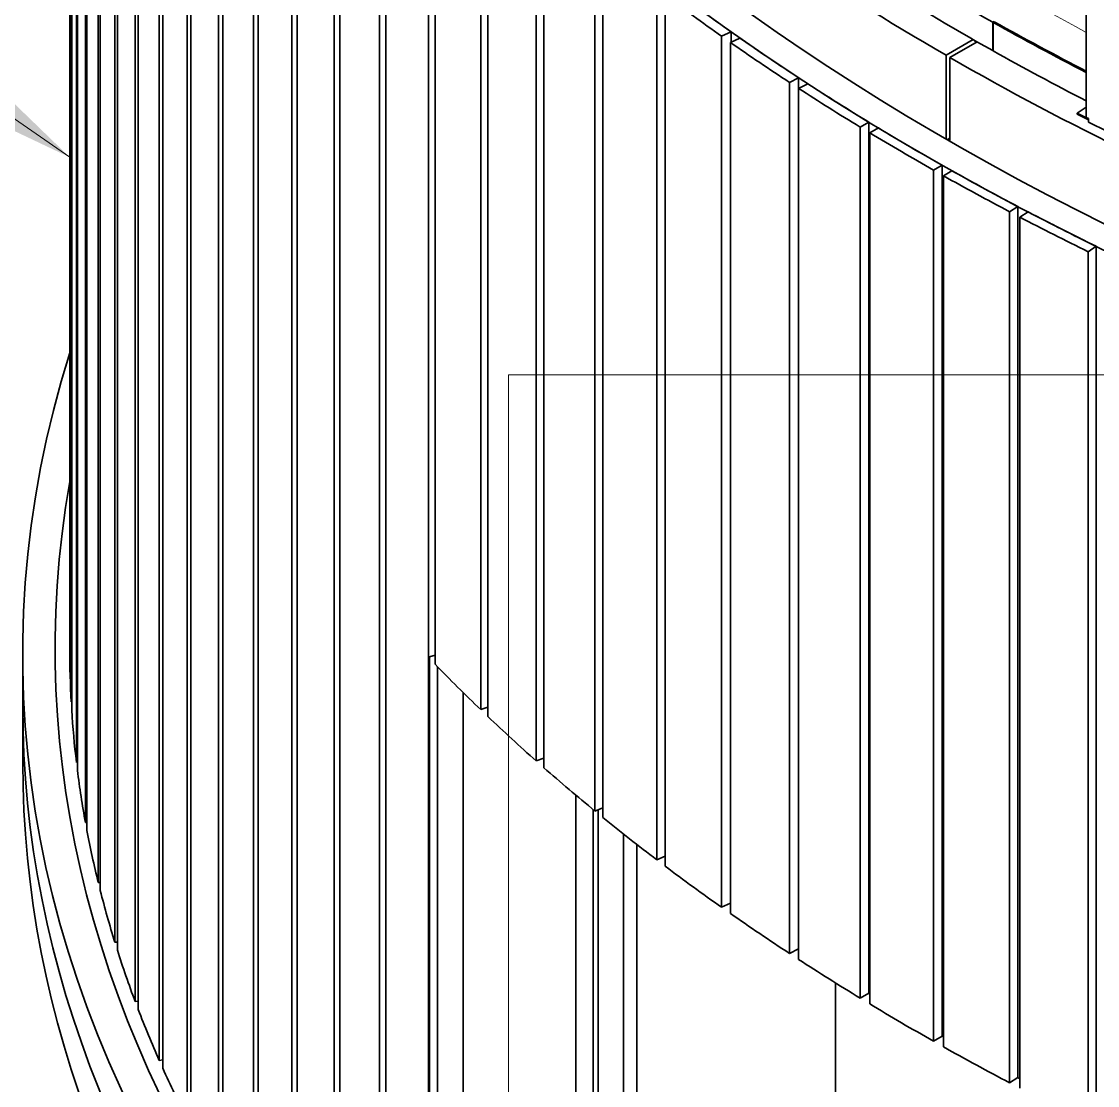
# Model space of a CAD drawing. Header units: millimetres. Extents: x 0 to 42050, y 0 to 29700.
# Drawn here: x 23167 to 24403, y 10088 to 11311 of the extents above; entities that cross this region are included whole.
import ezdxf

# ---------------------------------------------------------------- set-up
doc = ezdxf.new("R2010")
doc.units = ezdxf.units.MM
doc.header["$LTSCALE"] = 50
for name, color, linetype, lineweight in [('Detail Boundary', 7, 'Continuous', 18), ('Symbol', 7, 'Continuous', 18), ('Visible', 7, 'Continuous', 35), ('Visible Narrow', 7, 'Continuous', 18)]:
    doc.layers.add(name, color=color, linetype=linetype, lineweight=lineweight)
doc.layers.add('P_Cable Ducts (CD)', color=30, linetype='Continuous', lineweight=18, true_color=0xff7f00)
doc.styles.add('Title', font='arial.ttf')
doc.dimstyles.new('Default - Method 2a$7', dxfattribs={"dimscale": 50, "dimtxt": 3, "dimasz": 2.5, "dimexe": 3, "dimexo": 0.5, "dimgap": 0.7, "dimtad": 0, "dimtoh": 1, "dimdec": 1, "dimrnd": 1e-08, "dimtxsty": 'Title', "dimcen": 0.09, "dimdle": 10, "dimclrd": 256, "dimclre": 256, "dimclrt": 7, "dimazin": 2, "dimtfac": 0.833333, "dimtdec": 1, "dimtmove": 0, "dimatfit": 3, "dimfxl": 1, "dimtolj": 1, "dimlwd": -1, "dimlwe": -1, "dimarcsym": 0})

# ---------------------------------------------------------------- blocks, each defined once
blk = doc.blocks.new('2dDetail0')
at = {"layer": 'Detail Boundary', "flags": 128}
blk.add_lwpolyline([(474.534, 168.353), (574.626, 168.353), (574.626, 218.095), (474.534, 218.095), (474.534, 168.353)], dxfattribs=at)

msp = doc.modelspace()

# ---------------------------------------------------------------- linework, layer by layer
at = {"layer": 'P_Cable Ducts (CD)'}
for centre, major_axis, start_param, end_param in [((26534.26, 12619.73), (-3131.29, -4.87), 0.6392051, 0.815735), ((26534.29, 12601.77), (-3211.06, -4.99), 0.783649, 0.7846197)]:
    msp.add_ellipse(centre, major_axis=major_axis, ratio=0.578098, start_param=start_param, end_param=end_param, dxfattribs=at)
at = {"layer": 'Visible', "color": 9, "true_color": 0xc0c0c0}
for p, q in [((23222.67, 12504.39), (23222.67, 10588.89)), ((23224.35, 10528.65), (23224.35, 12444.15)), ((23224.9, 12434.91), (23224.9, 10519.41)), ((23230.36, 10459.25), (23230.36, 12374.75)), ((23231.49, 12365.53), (23231.49, 10450.03)), ((23240.74, 10390.02), (23240.74, 12305.52)), ((23242.45, 12296.33), (23242.45, 10380.83)), ((23255.46, 10321.05), (23255.46, 12236.55)), ((23257.74, 12227.41), (23257.74, 10311.91)), ((23274.51, 10252.44), (23274.51, 12167.94)), ((23277.37, 12158.85), (23277.37, 10243.35)), ((23297.86, 10184.28), (23297.86, 12099.78)), ((23301.29, 12090.75), (23301.29, 10175.25)), ((23325.49, 10116.64), (23325.49, 12032.15)), ((23329.48, 12023.2), (23329.48, 10107.7)), ((23357.35, 10049.64), (23357.35, 11965.14)), ((23361.9, 11956.28), (23361.9, 10040.78)), ((23393.4, 9983.34), (23393.4, 11898.84)), ((23398.51, 11890.09), (23398.51, 9974.59)), ((23433.6, 9917.84), (23433.6, 11833.35)), ((23439.25, 11824.7), (23439.25, 9909.2)), ((23477.89, 9853.23), (23477.89, 11768.74)), ((23484.08, 11760.22), (23484.08, 9844.72)), ((23526.22, 9789.59), (23526.22, 11705.1)), ((23532.94, 11696.71), (23532.94, 9781.21)), ((23578.51, 9727.01), (23578.51, 11642.51)), ((23585.76, 11634.28), (23585.76, 9718.78)), ((23634.71, 9665.56), (23634.71, 11581.07)), ((23642.47, 11572.99), (23642.47, 10571.96)), ((23694.73, 10519.81), (23694.73, 11520.84)), ((23703, 11512.93), (23703, 10511.9)), ((23758.51, 10460.88), (23758.51, 11461.91)), ((23767.26, 11454.18), (23767.26, 10453.15)), ((23825.95, 10403.33), (23825.95, 11404.35)), ((23835.18, 11396.81), (23835.18, 10395.79)), ((23896.96, 10347.23), (23896.96, 11348.25)), ((23906.66, 11340.91), (23906.66, 10339.88)), ((23971.45, 11293.67), (23982.27, 11298.81)), ((23982.27, 11298.81), (23982.27, 11286.85)), ((23971.45, 10292.65), (23971.45, 11293.67)), ((23992.43, 11291.67), (23981.61, 11286.54)), ((23981.61, 11286.54), (23981.61, 10285.51)), ((24229.24, 11271.81), (24260.51, 11289.86)), ((24265.05, 11287.26), (24233.77, 11269.2)), ((24229.24, 11175.46), (24229.24, 11271.81)), ((24233.77, 11269.2), (24233.77, 11172.85)), ((24049.33, 11240.7), (24059.82, 11246.05)), ((24049.33, 10239.67), (24049.33, 11240.7)), ((24059.82, 11246.05), (24059.82, 10245.03)), ((24070.42, 11239.13), (24059.93, 11233.78)), ((24059.93, 11233.78), (24059.93, 10232.75)), ((24130.49, 11189.38), (24140.63, 11194.96)), ((24130.49, 10188.36), (24130.49, 11189.38)), ((24140.63, 11194.96), (24140.63, 10193.93)), ((24151.66, 11188.27), (24141.52, 11182.69)), ((24141.52, 11182.69), (24141.52, 10181.67)), ((24233.77, 11176.44), (24230.65, 11174.65)), ((24214.82, 11139.81), (24224.61, 11145.59)), ((24214.82, 10138.78), (24214.82, 11139.81)), ((24224.61, 11145.59), (24224.61, 10144.57)), ((24236.05, 11139.13), (24226.27, 11133.35)), ((24226.27, 11133.35), (24226.27, 10132.33)), ((24302.22, 11092.03), (24311.63, 11098.02)), ((24302.22, 10091.01), (24302.22, 11092.03)), ((24311.63, 11098.02), (24311.63, 10096.99)), ((24323.47, 11091.8), (24314.06, 11085.82)), ((24314.06, 11085.82), (24314.06, 10084.8)), ((24392.56, 11046.12), (24401.59, 11052.3)), ((24401.59, 11052.3), (24401.59, 10051.27)), ((24392.56, 10045.1), (24392.56, 11046.12)), ((23168.67, 10524.23), (23168.67, 10583.01)), ((23635.84, 10580.4), (23642.47, 10582.53)), ((23635.84, 9665.93), (23635.84, 10580.4)), ((23645.19, 9671.33), (23645.19, 10569.15)), ((23645.19, 10569.15), (23645.19, 9671.33)), ((23674.66, 10539.4), (23674.66, 9688.34)), ((23168.67, 10458.91), (23168.67, 10524.23)), ((23224.9, 10528.66), (23224.35, 10528.65)), ((23694.73, 10519.81), (23703, 10522.69)), ((23231.49, 10459.29), (23230.36, 10459.25)), ((23758.51, 10460.88), (23767.26, 10464.19)), ((23804.11, 9569.63), (23804.11, 10421.48)), ((23825.95, 10403.33), (23835.18, 10407.1)), ((23823.74, 9546.65), (23823.74, 10405.14)), ((23829.52, 9541.66), (23829.52, 10404.79)), ((23242.45, 10390.12), (23240.74, 10390.02)), ((23858.78, 9586.01), (23858.78, 10376.86)), ((23874.18, 9582.73), (23874.18, 10364.76)), ((23896.96, 10347.23), (23906.66, 10351.5)), ((23257.74, 10321.24), (23255.46, 10321.05)), ((23971.45, 10292.65), (23981.61, 10297.47)), ((23277.37, 10252.74), (23274.51, 10252.44)), ((24049.33, 10239.67), (24059.82, 10245.03)), ((24102.15, 9631.73), (24102.15, 10205.86)), ((23301.29, 10184.71), (23297.86, 10184.28)), ((24130.49, 10188.36), (24140.63, 10193.93)), ((24214.82, 10138.78), (24224.61, 10144.57)), ((23329.48, 10117.24), (23325.49, 10116.64)), ((24302.22, 10091.01), (24311.63, 10096.99))]:
    msp.add_line(p, q, dxfattribs=at)
at = {"layer": 'Visible'}
for p, q in [((24390.33, 11200.44), (24390.33, 11595.95)), ((24284.26, 11310.65), (24282.87, 11309.82)), ((24282.87, 11309.82), (24282.87, 11277.16)), ((24284.63, 11310.44), (24283.23, 11309.61)), ((24283.23, 11309.61), (24283.23, 11276.95)), ((24284.26, 11310.22), (24284.26, 11310.65)), ((24282.87, 11277.16), (24283.23, 11277.38)), ((24390.33, 11212.26), (24379.78, 11205.27)), ((24379.78, 11205.27), (24392.14, 11199.04)), ((24379.78, 11205.27), (24379.78, 11204.29)), ((24379.78, 11204.29), (24392.14, 11198.06)), ((24393.05, 11199.07), (24390.33, 11200.44)), ((24392.14, 11199.04), (24393.05, 11198.59)), ((24392.14, 11198.06), (24393.05, 11197.61)), ((24393.05, 11199.07), (24393.05, 11195.15)), ((24393.05, 11195.15), (24414.75, 11184.22))]:
    msp.add_line(p, q, dxfattribs=at)
at = {"layer": 'Visible', "color": 9, "true_color": 0xc0c0c0}
for centre, major_axis, start_param, end_param in [((26536.67, 12505.05), (-3300, 0), 6.0866343, 9.6231248), ((26536.67, 12505.05), (-3260, 0), 0, 1.7505123), ((26536.67, 12601.39), (3260, 0), 3.5789066, 3.9260092), ((26536.67, 12505.05), (3300, 0), 3.7956877, 3.8271582), ((26536.67, 12505.05), (-3314, 0), 0.6540848, 0.6855758), ((26536.67, 12505.05), (-3314, 0), 0.6904038, 0.7218948), ((26536.67, 12505.05), (3300, 0), 3.8320067, 3.8634772), ((26536.67, 12601.39), (3260, 0), 3.9279724, 4.2750751), ((26536.67, 12505.05), (3300, 0), 3.8683257, 3.8997962), ((26536.67, 12505.05), (-3314, 0), 0.7267228, 0.7582138), ((26536.67, 12505.05), (3300, 0), 3.9046447, 3.9361152), ((26536.67, 12505.05), (-3314, 0), 0.7630418, 0.7945328), ((26536.67, 12505.05), (3300, 0), 3.9409637, 3.9724342), ((26536.67, 12505.05), (-3314, 0), 0.7993608, 0.8308518), ((26536.67, 12505.05), (3300, 0), 3.9772827, 4.0087532), ((26536.67, 12505.05), (-3314, 0), 0.8356798, 0.8671708), ((26536.67, 10583.01), (-3368, 0), 6.1038736, 7.1817774), ((26536.67, 10589.54), (-3330.76, 0), 6.1828266, 7.1670169), ((26536.67, 10589.54), (-3314, 0), 0.000343, 0.031834), ((26536.67, 11504.02), (3314, 0), 3.6504015, 3.6818925), ((26536.67, 10524.23), (-3368, 0), 0, 0.9092669), ((26536.67, 10524.23), (-3368, 0), 0, 0.9092669), ((26536.67, 10589.54), (-3314, 0), 0.036662, 0.068153), ((26536.67, 11504.02), (3314, 0), 3.6867205, 3.7182115), ((26536.67, 10458.91), (-3368, 0), 0, 0.8905422), ((26536.67, 10589.54), (-3314, 0), 0.072981, 0.104472), ((26536.67, 11504.02), (3314, 0), 3.7230395, 3.7545305), ((26536.67, 11504.02), (3314, 0), 3.7593585, 3.7908495), ((26536.67, 10589.54), (-3314, 0), 0.1093, 0.140791), ((26536.67, 11504.02), (3314, 0), 3.7956775, 3.8271685), ((26536.67, 10589.54), (-3314, 0), 0.145619, 0.17711), ((26536.67, 11504.02), (3314, 0), 3.8319965, 3.8634875), ((26536.67, 10589.54), (-3314, 0), 0.181938, 0.213429), ((26536.67, 11504.02), (3300, 0), 3.8634772, 3.8635306), ((26536.67, 11504.02), (3314, 0), 3.8683155, 3.8998065), ((26536.67, 11504.02), (3300, 0), 3.8997962, 3.9001876), ((26536.67, 10589.54), (-3314, 0), 0.218257, 0.2497479), ((26536.67, 11504.02), (3314, 0), 3.9046345, 3.9361255), ((26536.67, 11504.02), (3300, 0), 3.9361152, 3.9368196), ((26536.67, 11504.02), (3314, 0), 3.9409535, 3.9724444), ((26536.67, 10589.54), (-3314, 0), 0.254576, 0.2860669), ((26536.67, 11504.02), (3300, 0), 3.9724342, 3.9734299)]:
    msp.add_ellipse(centre, major_axis=major_axis, ratio=0.5773503, start_param=start_param, end_param=end_param, dxfattribs=at)
at = {"layer": 'Visible'}
for centre, major_axis, start_param, end_param in [((26536.67, 12645.48), (3229.8, 0), 3.8144902, 3.9400464), ((26536.67, 12612.82), (3229.8, 0), 3.8144902, 3.9400464), ((26536.67, 12645.48), (3229.8, 0), 3.9402053, 3.9855088), ((26536.67, 12645.48), (3227.8, 0), 3.9402053, 3.9849576), ((26536.67, 12612.82), (3229.8, 0), 3.9402053, 3.9855088)]:
    msp.add_ellipse(centre, major_axis=major_axis, ratio=0.5773503, start_param=start_param, end_param=end_param, dxfattribs=at)
at = {"layer": 'Visible Narrow'}
msp.add_line((24392.14, 11198.06), (24392.14, 11199.04), dxfattribs=at)

# ---------------------------------------------------------------- block references
at = {"layer": 'Detail Boundary', "xscale": 50, "yscale": 50, "zscale": 50}
msp.add_blockref('2dDetail0', (0, 0), dxfattribs=at)

# ---------------------------------------------------------------- leaders
at = {"layer": 'Symbol', "annotation_type": 0, "has_hookline": 1, "hookline_direction": 1, "text_width": 2791.06}
msp.add_leader([(23222.67, 11154.62), (22735.19, 11492.59), (22610.19, 11492.59)], dimstyle='Default - Method 2a$7', override={"dimgap": 0, "dimtad": 1}, dxfattribs=at)

doc.saveas('drawing.dxf')
